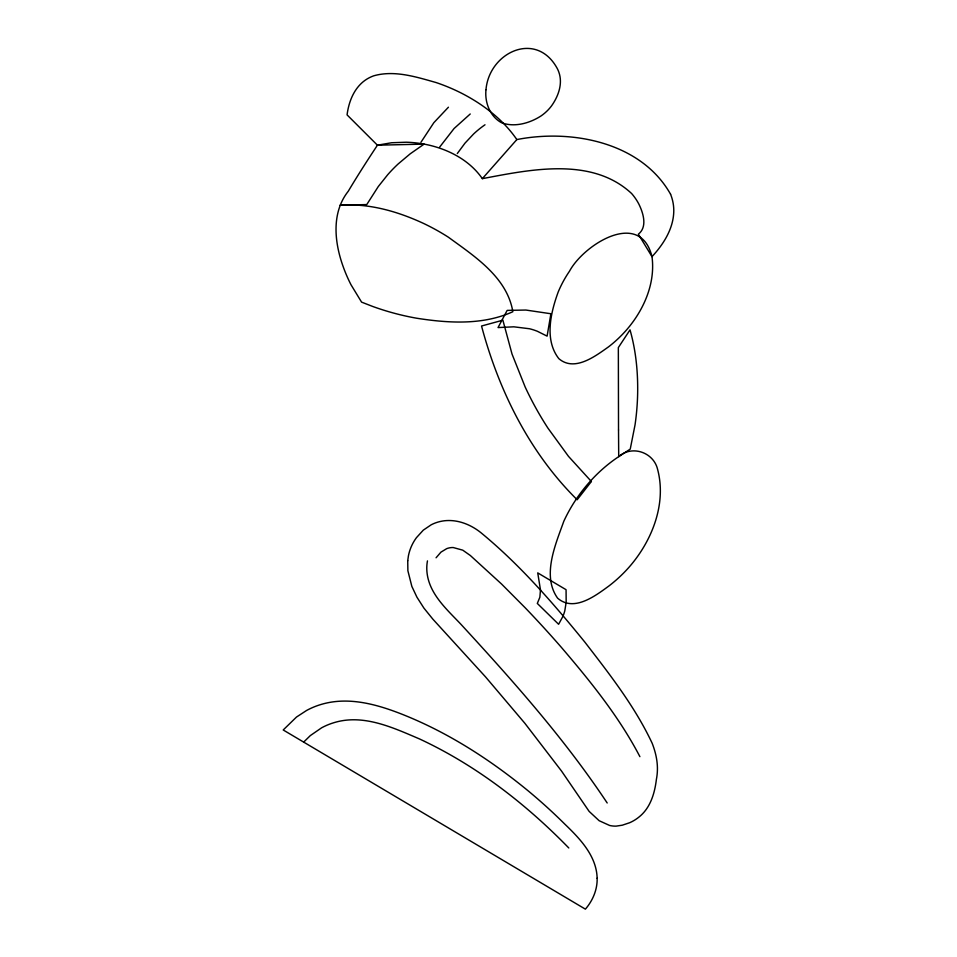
<?xml version="1.0" encoding="UTF-8"?>
<svg xmlns="http://www.w3.org/2000/svg" width="957" height="957" viewBox="0 0 957 957"><rect width="100%" height="100%" fill="white"/><g stroke="black" fill="none" stroke-linecap="round" stroke-linejoin="round"><path stroke-width="1.44" d="M420.96 142.258L433.844 122.687L448.426 107.208M439.61 147.151L454.073 128.525L470.234 113.979M457.302 153.539L465.018 143.119L473.583 134.004A99.337 93.69 4.9 0 1 484.996 124.781M436.069 557.787L440.938 552.141L446.704 548.648A16.281 15.36 4.9 0 1 453.211 547.536L462.757 550.167L470.377 555.538L501.552 584.021L525.046 607.647A1111.687 1048.573 4.9 0 1 561.568 647.59C590.648 681.623 619.119 716.805 639.898 756.664M516.84 139.566C503.143 119.625 483.429 104.54 462.111 93.499A183.014 172.631 4.9 0 0 436.153 82.565C416.211 76.931 394.38 69.909 373.732 75.818A35.002 33.017 4.9 0 0 363.301 81.644C353.384 89.755 348.671 102.483 347.068 114.876L377.429 145.189L424.107 144.124L410.218 153.814L398.22 163.898A154.639 145.859 4.9 0 0 387.717 174.7L378.29 186.543L366.758 204.571L340.094 205.193C368.84 203.147 397.37 211.318 423.257 223.292A217.765 205.396 4.9 0 1 448.414 237.228C474.493 256.285 507.09 277.183 512.844 311.719C482.807 325.344 448.331 323.191 416.546 318.202A250.435 236.212 4.9 0 1 372.572 306.407L361.579 302.125L351.04 284.815A160.022 150.931 4.9 0 1 342.893 265.843C334.352 241.798 331.409 212.514 348.264 191.244C357.571 175.633 367.404 160.357 377.429 145.189L391.592 142.749L406.306 142.222A110.234 103.978 4.9 0 1 428.485 145.009C449.455 149.77 469.899 160.644 482.34 178.648L516.84 139.566C571.676 128.812 641.214 142.162 670.57 194.235M303.668 742.106L310.331 735.586L321.624 727.798A63.664 60.04 4.9 0 1 334.34 722.559C363.54 713.778 392.968 727.643 419.369 738.876C475.701 765.038 525.608 803.617 568.793 847.974M482.34 178.648C530.489 169.545 591.893 156.458 631.656 193.565A55.973 52.791 4.9 0 1 638.69 203.769C643.164 212.681 647.769 226.893 638.343 234.19L651.992 256.655C655.509 282.913 644.193 309.063 627.481 328.825A130.164 122.783 4.9 0 1 608.568 346.829C595.362 356.16 574.511 372.177 558.828 358.648C544.15 339.867 550.718 312.472 558.206 291.993A124.566 117.484 4.9 0 1 569.511 271.19C583.71 244.681 640.173 208.805 651.992 256.655C663.739 244.023 673.812 228.089 673.788 210.289A48.663 45.9 4.9 0 0 670.57 194.235M607.193 802.983C564.427 738.589 512.82 680.69 460.592 623.928C446.357 608.927 428.592 593.352 426.894 571.257A45.17 42.61 4.9 0 1 427.456 560.886M540.478 589.919L539.856 597.24L537.308 603.436L558.601 624.275L562.788 616.619A45.374 42.802 4.9 0 0 564.809 610.757L566.173 602.276L566.066 589.691L537.738 572.896L540.478 589.919M618.521 429.992L618.712 456.633C602.766 467.255 588.998 481 577.968 496.647A173.373 163.527 4.9 0 0 563.817 521.242C555.622 544.306 541.602 575.707 557.62 598.185C573.913 612.313 595.398 595.852 608.987 585.923A148.897 140.44 4.9 0 0 629.455 566.747C652.076 540.705 666.718 503.765 657.603 469.361C653.631 452.314 631.967 444.802 618.712 456.633L630.244 449.096L635.029 424.932A285.102 268.917 4.9 0 0 637.649 393.207C638.008 371.89 635.891 350.406 630.017 329.866L618.342 347.582L618.521 429.992M597.144 878.239C597.455 889.603 592.766 900.645 585.385 909.15L283.212 729.976L296.503 717.044L306.587 710.465A73.713 69.526 4.9 0 1 323.454 703.79C349.604 696.84 376.795 704.376 401.234 713.922C447.433 732.093 489.661 759.26 527.929 790.661A556.555 524.95 4.9 0 1 564.797 824.109C579.894 838.631 596.57 855.893 597.144 878.239M407.73 560.778L407.885 570.755L411.845 586.402L416.917 597.156L423.915 608.102L432.827 619.119L485.51 676.862L524.843 723.265L561.544 771.079L589.129 811.392L599.154 820.711L609.609 825.46A24.463 23.076 4.9 0 0 616.093 826.13L622.301 825.197L629.706 822.709A40.589 38.292 4.9 0 0 639.192 816.871C650.473 807.816 654.708 793.257 656.382 779.477A62.851 59.286 4.9 0 0 657.423 767.837C657.28 759.403 655.21 751.101 652.172 743.266C634.922 706.553 609.633 674.242 584.978 642.279C553.613 603.688 520.799 565.766 482.424 533.934C472.064 525.082 458.415 519.268 444.598 520.752A37.239 35.134 4.9 0 0 431.272 524.747L423.317 530.13L416.415 537.702A50.087 47.24 4.9 0 0 408.4 555.957L407.73 560.778M485.989 89.683C484.613 102.375 489.924 116.443 501.54 122.735C514.543 127.628 529.915 123.202 541.255 115.797A47.276 44.596 4.9 0 0 551.328 106.179C558.146 96.753 562.919 84.132 558.996 72.6A29.296 27.633 4.9 0 0 556.818 67.708C535.705 30.325 489.123 52.515 485.989 89.683M550.897 313.752L547.093 336.134L537.415 331.301A55.913 52.743 4.9 0 0 529.496 328.753L513.837 326.815L498.023 327.581L507.15 310.403L525.872 310.044L550.897 313.752M591.39 481.503L577.167 499.757C529.377 452.529 498.717 390.432 481.538 326.014L502.88 320.188L512.031 354.078L525.142 386.951A355.071 334.914 4.9 0 0 547.966 428.174L568.482 456.345L591.39 481.503"/></g></svg>
